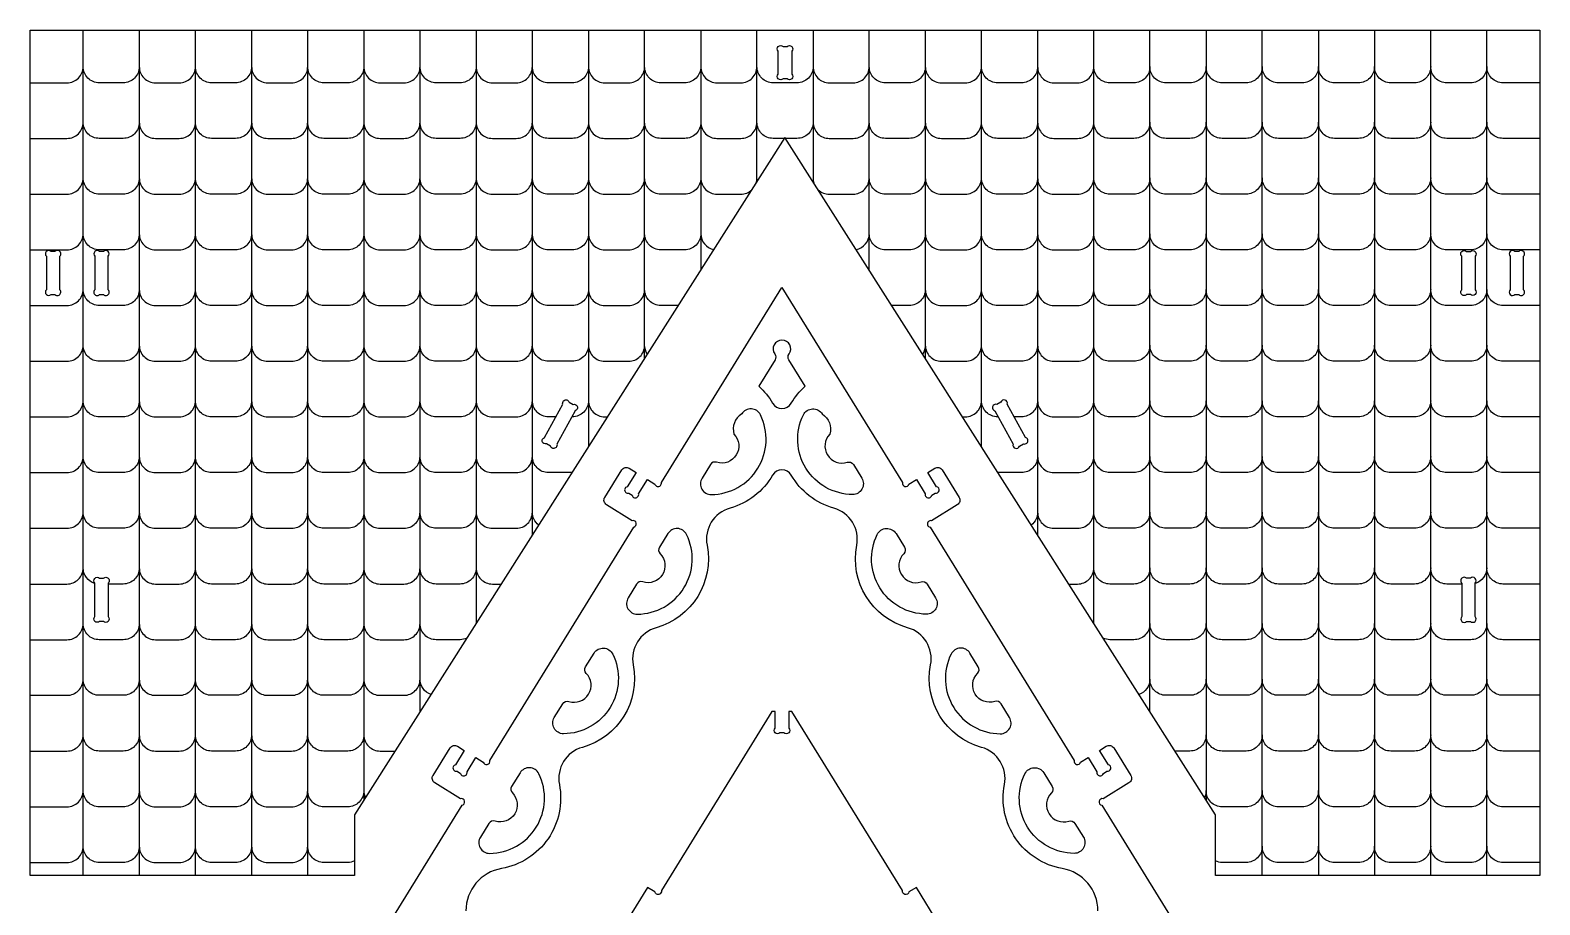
# Model space of a CAD drawing. Extents: x 2214 to 6765, y -423 to 2511.
# Drawn here: x 3109 to 4456, y 718 to 1498 of the extents above; entities that cross this region are included whole.
import ezdxf

# ---------------------------------------------------------------- set-up
doc = ezdxf.new("R2010")
doc.units = 0
doc.header["$MEASUREMENT"] = 0
doc.layers.add('LAYER1', color=18, linetype='CONTINUOUS')

msp = doc.modelspace()

# ---------------------------------------------------------------- linework, layer by layer
at = {"layer": 'LAYER1'}
msp.add_lwpolyline([(3398.7, 797.9), (3398.7, 743.9), (3109.3, 743.9), (3109.3, 1497.8), (4456.1, 1497.8), (4456.1, 743.9), (4166.7, 743.9), (4166.7, 797.9), (3782.7, 1402.1)], close=True, dxfattribs=at)
for points in [[(3156.5, 743.9), (3156.5, 1497.8)], [(3206.6, 1497.8), (3206.6, 743.9)], [(3256.7, 743.9), (3256.7, 1497.8)], [(3306.8, 1497.8), (3306.8, 743.9)], [(3356.9, 743.9), (3356.9, 1497.8)], [(3407, 1497.8), (3407, 811)], [(3457.1, 889.8), (3457.1, 1497.8)], [(3507.2, 1497.8), (3507.2, 968.6)], [(3557.3, 1047.4), (3557.3, 1497.8)], [(3607.4, 1497.8), (3607.4, 1126.2)], [(3657.5, 1205), (3657.5, 1497.8)], [(3707.6, 1497.8), (3707.6, 1283.9)], [(3757.7, 1362.7), (3757.7, 1497.8)], [(3807.8, 1497.8), (3807.8, 1362.7)], [(3857.9, 1283.9), (3857.9, 1497.8)], [(3907.9, 1497.8), (3907.9, 1205)], [(3958, 1126.2), (3958, 1497.8)], [(4008.1, 1497.8), (4008.1, 1047.4)], [(4058.2, 968.6), (4058.2, 1497.8)], [(4108.3, 889.8), (4108.3, 1497.8)], [(4158.4, 1497.8), (4158.4, 811)], [(4208.5, 743.9), (4208.5, 1497.8)], [(4258.6, 1497.8), (4258.6, 743.9)], [(4308.7, 1497.8), (4308.7, 743.9)], [(4358.8, 743.9), (4358.8, 1497.8)], [(4408.9, 743.9), (4408.9, 1497.8)]]:
    msp.add_lwpolyline(points, dxfattribs=at)
for points in [[(3788.7, 1479), (3788.7, 1458.7, -1), (3784.5, 1454.4), (3781, 1454.4, -1), (3776.7, 1458.7), (3776.7, 1479, -1), (3781, 1483.2), (3784.5, 1483.2, -1)], [(3123.7, 1296.1), (3123.7, 1266.2, 1), (3127.9, 1262), (3131.4, 1262, 1), (3135.7, 1266.2), (3135.7, 1296.1, 1), (3131.4, 1300.4), (3127.9, 1300.4, 1)], [(3166.9, 1296.1), (3166.9, 1266.2, 1), (3171.1, 1262), (3174.6, 1262, 1), (3178.9, 1266.2), (3178.9, 1296.1, 1), (3174.6, 1300.4), (3171.1, 1300.4, 1)], [(4390.8, 1300.4), (4394.3, 1300.4, -1), (4398.5, 1296.1), (4398.5, 1266.2, -1), (4394.3, 1262), (4390.8, 1262, -1), (4386.5, 1266.2), (4386.5, 1296.1, -1)], [(4429.7, 1296.1), (4429.7, 1266.2, 1), (4434, 1262), (4437.5, 1262, 1), (4441.7, 1266.2), (4441.7, 1296.1, 1), (4437.5, 1300.4), (4434, 1300.4, 1)], [(3771.7, 1165, 0.575498), (3788.3, 1165, -0.077363), (3800.6, 1180.2), (3786.1, 1203.7, -0.303894), (3786.3, 1209, 0.612281), (3780, 1221.4, 0.612281), (3773.6, 1209, -0.303894), (3773.8, 1203.7), (3759.3, 1180.2, -0.077363)], [(3595.4, 1158.2), (3579.2, 1128.6, -1), (3573.4, 1126.9), (3569.9, 1128.8, -1), (3568.2, 1134.6), (3584.4, 1164.2, -1), (3590.2, 1165.9), (3593.7, 1164, -1)], [(3708.7, 1098.2, 0.589932), (3716.9, 1083.6, 0.55259), (3760.8, 1154.7, 0.589932), (3744.1, 1155.5, 0.344768), (3737.2, 1137.5, -0.782555), (3721.7, 1112.4, 0.344768), (3716.2, 1110.4)], [(3851.2, 1098.2, -0.589932), (3843, 1083.6, -0.55259), (3799.1, 1154.7, -0.589932), (3815.9, 1155.5, -0.344768), (3822.7, 1137.5, 0.782555), (3838.2, 1112.4, -0.344768), (3843.7, 1110.4)], [(3970, 1158.2), (3986.2, 1128.6, 1), (3992, 1126.9), (3995.5, 1128.8, 1), (3997.2, 1134.6), (3981, 1164.2, 1), (3975.3, 1165.9), (3971.7, 1164, 1)], [(3650.3, 1003.7), (3642.8, 991.5, 0.589932), (3651, 976.9, 0.55259), (3694.9, 1048, 0.589932), (3678.2, 1048.8), (3670.6, 1036.6, 0.344768), (3671.3, 1030.8, -0.782555), (3655.8, 1005.7, 0.344768)], [(3909.6, 1003.7), (3917.1, 991.5, -0.589932), (3908.9, 976.9, -0.55259), (3865, 1048, -0.589932), (3881.8, 1048.8), (3889.3, 1036.6, -0.344768), (3888.6, 1030.8, 0.782555), (3904.1, 1005.7, -0.344768)], [(3171.1, 1008.9), (3174.6, 1008.9, -1), (3178.9, 1004.6), (3178.9, 974.7, -1), (3174.6, 970.5), (3171.1, 970.5, -1), (3166.9, 974.7), (3166.9, 1004.6, -1)], [(4386.5, 1004.6), (4386.5, 974.7, 1), (4390.8, 970.5), (4394.3, 970.5, 1), (4398.5, 974.7), (4398.5, 1004.6, 1), (4394.3, 1008.9), (4390.8, 1008.9, 1)], [(3584.4, 897, -0.344768), (3589.9, 899, 0.782555), (3605.4, 924.1, -0.344768), (3604.7, 929.9), (3612.3, 942.1, -0.589932), (3629, 941.3, -0.55259), (3585.1, 870.2, -0.589932), (3576.9, 884.8)], [(3975.5, 897, 0.344768), (3970, 899, -0.782555), (3954.5, 924.1, 0.344768), (3955.2, 929.9), (3947.7, 942.1, 0.589932), (3930.9, 941.3, 0.55259), (3974.8, 870.2, 0.589932), (3983, 884.8)], [(3518.5, 790.3), (3511, 778.1, 0.589932), (3519.2, 763.5, 0.55259), (3563.1, 834.6, 0.589932), (3546.4, 835.4), (3538.8, 823.2, 0.344768), (3539.5, 817.4, -0.782555), (3524, 792.3, 0.344768)], [(4041.4, 790.3), (4048.9, 778.1, -0.589932), (4040.7, 763.5, -0.55259), (3996.8, 834.6, -0.589932), (4013.6, 835.4), (4021.1, 823.2, -0.344768), (4020.4, 817.4, 0.782555), (4035.9, 792.3, -0.344768)]]:
    msp.add_lwpolyline(points, format="xyb", close=True, dxfattribs=at)
for points in [[(3109.3, 1450.9), (3142.1, 1450.9, 0.414214), (3156.5, 1465.3)], [(3206.6, 1465.3, -0.414214), (3192.2, 1450.9), (3170.9, 1450.9, -0.414214), (3156.5, 1465.3)], [(3206.6, 1465.3, 0.414214), (3221, 1450.9), (3242.3, 1450.9, 0.414214), (3256.7, 1465.3)], [(3306.8, 1465.3, -0.414214), (3292.4, 1450.9), (3271.1, 1450.9, -0.414214), (3256.7, 1465.3)], [(3306.8, 1465.3, 0.414214), (3321.2, 1450.9), (3342.5, 1450.9, 0.414214), (3356.9, 1465.3)], [(3407, 1465.3, -0.414214), (3392.6, 1450.9), (3371.3, 1450.9, -0.414214), (3356.9, 1465.3)], [(3407, 1465.3, 0.414214), (3421.4, 1450.9), (3442.7, 1450.9, 0.414214), (3457.1, 1465.3)], [(3507.2, 1465.3, -0.414214), (3492.8, 1450.9), (3471.5, 1450.9, -0.414214), (3457.1, 1465.3)], [(3507.2, 1465.3, 0.414214), (3521.6, 1450.9), (3542.9, 1450.9, 0.414214), (3557.3, 1465.3)], [(3607.4, 1465.3, -0.414214), (3593, 1450.9), (3571.7, 1450.9, -0.414214), (3557.3, 1465.3)], [(3607.4, 1465.3, 0.414214), (3621.8, 1450.9), (3643.1, 1450.9, 0.414214), (3657.5, 1465.3)], [(3707.6, 1465.3, -0.414214), (3693.2, 1450.9), (3671.9, 1450.9, -0.414214), (3657.5, 1465.3)], [(3707.6, 1465.3, 0.414214), (3722, 1450.9), (3743.3, 1450.9, 0.414214), (3757.7, 1465.3)], [(3807.8, 1465.3, -0.414214), (3793.4, 1450.9), (3772.1, 1450.9, -0.414214), (3757.7, 1465.3)], [(3807.8, 1465.3, 0.414214), (3822.2, 1450.9), (3843.5, 1450.9, 0.414214), (3857.9, 1465.3)], [(3907.9, 1465.3, -0.414214), (3893.5, 1450.9), (3872.3, 1450.9, -0.414214), (3857.9, 1465.3)], [(3907.9, 1465.3, 0.414214), (3922.3, 1450.9), (3943.6, 1450.9, 0.414214), (3958, 1465.3)], [(4008.1, 1465.3, -0.414214), (3993.7, 1450.9), (3972.4, 1450.9, -0.414214), (3958, 1465.3)], [(4008.1, 1465.3, 0.414214), (4022.5, 1450.9), (4043.8, 1450.9, 0.414214), (4058.2, 1465.3)], [(4108.3, 1465.3, -0.414214), (4093.9, 1450.9), (4072.6, 1450.9, -0.414214), (4058.2, 1465.3)], [(4158.4, 1465.3, -0.414214), (4144, 1450.9), (4122.7, 1450.9, -0.414214), (4108.3, 1465.3)], [(4208.5, 1465.3, -0.414214), (4194.1, 1450.9), (4172.8, 1450.9, -0.414214), (4158.4, 1465.3)], [(4258.6, 1465.3, -0.414214), (4244.2, 1450.9), (4222.9, 1450.9, -0.414214), (4208.5, 1465.3)], [(4308.7, 1465.3, -0.414214), (4294.3, 1450.9), (4273, 1450.9, -0.414214), (4258.6, 1465.3)], [(4358.8, 1465.3, -0.414214), (4344.4, 1450.9), (4323.1, 1450.9, -0.414214), (4308.7, 1465.3)], [(4408.9, 1465.3, -0.414214), (4394.5, 1450.9), (4373.2, 1450.9, -0.414214), (4358.8, 1465.3)], [(4456.1, 1450.9), (4423.3, 1450.9, -0.414214), (4408.9, 1465.3)], [(3109.3, 1401.3), (3142.1, 1401.3, 0.414214), (3156.5, 1415.7)], [(3206.6, 1415.7, -0.414214), (3192.2, 1401.3), (3170.9, 1401.3, -0.414214), (3156.5, 1415.7)], [(3206.6, 1415.7, 0.414214), (3221, 1401.3), (3242.3, 1401.3, 0.414214), (3256.7, 1415.7)], [(3306.8, 1415.7, -0.414214), (3292.4, 1401.3), (3271.1, 1401.3, -0.414214), (3256.7, 1415.7)], [(3306.8, 1415.7, 0.414214), (3321.2, 1401.3), (3342.5, 1401.3, 0.414214), (3356.9, 1415.7)], [(3407, 1415.7, -0.414214), (3392.6, 1401.3), (3371.3, 1401.3, -0.414214), (3356.9, 1415.7)], [(3407, 1415.7, 0.414214), (3421.4, 1401.3), (3442.7, 1401.3, 0.414214), (3457.1, 1415.7)], [(3507.2, 1415.7, -0.414214), (3492.8, 1401.3), (3471.5, 1401.3, -0.414214), (3457.1, 1415.7)], [(3507.2, 1415.7, 0.414214), (3521.6, 1401.3), (3542.9, 1401.3, 0.414214), (3557.3, 1415.7)], [(3607.4, 1415.7, -0.414214), (3593, 1401.3), (3571.7, 1401.3, -0.414214), (3557.3, 1415.7)], [(3607.4, 1415.7, 0.414214), (3621.8, 1401.3), (3643.1, 1401.3, 0.414214), (3657.5, 1415.7)], [(3707.6, 1415.7, -0.414214), (3693.2, 1401.3), (3671.9, 1401.3, -0.414214), (3657.5, 1415.7)], [(3707.6, 1415.7, 0.414214), (3722, 1401.3), (3743.3, 1401.3, 0.414214), (3757.7, 1415.7)], [(3782.2, 1401.3), (3772.1, 1401.3, -0.414214), (3757.7, 1415.7)], [(3807.8, 1415.7, -0.414214), (3793.4, 1401.3), (3783.2, 1401.3)], [(3807.8, 1415.7, 0.414214), (3822.2, 1401.3), (3843.5, 1401.3, 0.414214), (3857.9, 1415.7)], [(3907.9, 1415.7, -0.414214), (3893.5, 1401.3), (3872.3, 1401.3, -0.414214), (3857.9, 1415.7)], [(3907.9, 1415.7, 0.414214), (3922.3, 1401.3), (3943.6, 1401.3, 0.414214), (3958, 1415.7)], [(4008.1, 1415.7, -0.414214), (3993.7, 1401.3), (3972.4, 1401.3, -0.414214), (3958, 1415.7)], [(4008.1, 1415.7, 0.414214), (4022.5, 1401.3), (4043.8, 1401.3, 0.414214), (4058.2, 1415.7)], [(4108.3, 1415.7, -0.414214), (4093.9, 1401.3), (4072.6, 1401.3, -0.414214), (4058.2, 1415.7)], [(4158.4, 1415.7, -0.414214), (4144, 1401.3), (4122.7, 1401.3, -0.414214), (4108.3, 1415.7)], [(4208.5, 1415.7, -0.414214), (4194.1, 1401.3), (4172.8, 1401.3, -0.414214), (4158.4, 1415.7)], [(4258.6, 1415.7, -0.414214), (4244.2, 1401.3), (4222.9, 1401.3, -0.414214), (4208.5, 1415.7)], [(4308.7, 1415.7, -0.414214), (4294.3, 1401.3), (4273, 1401.3, -0.414214), (4258.6, 1415.7)], [(4358.8, 1415.7, -0.414214), (4344.4, 1401.3), (4323.1, 1401.3, -0.414214), (4308.7, 1415.7)], [(4408.9, 1415.7, -0.414214), (4394.5, 1401.3), (4373.2, 1401.3, -0.414214), (4358.8, 1415.7)], [(4456.1, 1401.3), (4423.3, 1401.3, -0.414214), (4408.9, 1415.7)], [(3109.3, 1351.6), (3142.1, 1351.6, 0.414214), (3156.5, 1366)], [(3206.6, 1366, -0.414214), (3192.2, 1351.6), (3170.9, 1351.6, -0.414214), (3156.5, 1366)], [(3206.6, 1366, 0.414214), (3221, 1351.6), (3242.3, 1351.6, 0.414214), (3256.7, 1366)], [(3306.8, 1366, -0.414214), (3292.4, 1351.6), (3271.1, 1351.6, -0.414214), (3256.7, 1366)], [(3306.8, 1366, 0.414214), (3321.2, 1351.6), (3342.5, 1351.6, 0.414214), (3356.9, 1366)], [(3407, 1366, -0.414214), (3392.6, 1351.6), (3371.3, 1351.6, -0.414214), (3356.9, 1366)], [(3407, 1366, 0.414214), (3421.4, 1351.6), (3442.7, 1351.6, 0.414214), (3457.1, 1366)], [(3507.2, 1366, -0.414214), (3492.8, 1351.6), (3471.5, 1351.6, -0.414214), (3457.1, 1366)], [(3507.2, 1366, 0.414214), (3521.6, 1351.6), (3542.9, 1351.6, 0.414214), (3557.3, 1366)], [(3607.4, 1366, -0.414214), (3593, 1351.6), (3571.7, 1351.6, -0.414214), (3557.3, 1366)], [(3607.4, 1366, 0.414214), (3621.8, 1351.6), (3643.1, 1351.6, 0.414214), (3657.5, 1366)], [(3707.6, 1366, -0.414214), (3693.2, 1351.6), (3671.9, 1351.6, -0.414214), (3657.5, 1366)], [(3707.6, 1366, 0.414214), (3722, 1351.6), (3743.3, 1351.6, 0.188396), (3753, 1355.4)], [(3757, 1361.6, 0.076751), (3757.7, 1366)], [(3757.9, 1363.1, -0.049716), (3757.7, 1366)], [(3807.8, 1366, -0.049716), (3807.5, 1363.1)], [(3807.8, 1366, 0.076751), (3808.4, 1361.6)], [(3812.4, 1355.4, 0.188396), (3822.2, 1351.6), (3843.5, 1351.6, 0.414214), (3857.9, 1366)], [(3907.9, 1366, -0.414214), (3893.5, 1351.6), (3872.3, 1351.6, -0.414214), (3857.9, 1366)], [(3907.9, 1366, 0.414214), (3922.3, 1351.6), (3943.6, 1351.6, 0.414214), (3958, 1366)], [(4008.1, 1366, -0.414214), (3993.7, 1351.6), (3972.4, 1351.6, -0.414214), (3958, 1366)], [(4008.1, 1366, 0.414214), (4022.5, 1351.6), (4043.8, 1351.6, 0.414214), (4058.2, 1366)], [(4108.3, 1366, -0.414214), (4093.9, 1351.6), (4072.6, 1351.6, -0.414214), (4058.2, 1366)], [(4158.4, 1366, -0.414214), (4144, 1351.6), (4122.7, 1351.6, -0.414214), (4108.3, 1366)], [(4208.5, 1366, -0.414214), (4194.1, 1351.6), (4172.8, 1351.6, -0.414214), (4158.4, 1366)], [(4258.6, 1366, -0.414214), (4244.2, 1351.6), (4222.9, 1351.6, -0.414214), (4208.5, 1366)], [(4308.7, 1366, -0.414214), (4294.3, 1351.6), (4273, 1351.6, -0.414214), (4258.6, 1366)], [(4358.8, 1366, -0.414214), (4344.4, 1351.6), (4323.1, 1351.6, -0.414214), (4308.7, 1366)], [(4408.9, 1366, -0.414214), (4394.5, 1351.6), (4373.2, 1351.6, -0.414214), (4358.8, 1366)], [(4456.1, 1351.6), (4423.3, 1351.6, -0.414214), (4408.9, 1366)], [(3109.3, 1301.9), (3142.1, 1301.9, 0.414214), (3156.5, 1316.3)], [(3206.6, 1316.3, -0.414214), (3192.2, 1301.9), (3170.9, 1301.9, -0.414214), (3156.5, 1316.3)], [(3206.6, 1316.3, 0.414214), (3221, 1301.9), (3242.3, 1301.9, 0.414214), (3256.7, 1316.3)], [(3306.8, 1316.3, -0.414214), (3292.4, 1301.9), (3271.1, 1301.9, -0.414214), (3256.7, 1316.3)], [(3306.8, 1316.3, 0.414214), (3321.2, 1301.9), (3342.5, 1301.9, 0.414214), (3356.9, 1316.3)], [(3407, 1316.3, -0.414214), (3392.6, 1301.9), (3371.3, 1301.9, -0.414214), (3356.9, 1316.3)], [(3407, 1316.3, 0.414214), (3421.4, 1301.9), (3442.7, 1301.9, 0.414214), (3457.1, 1316.3)], [(3507.2, 1316.3, -0.414214), (3492.8, 1301.9), (3471.5, 1301.9, -0.414214), (3457.1, 1316.3)], [(3507.2, 1316.3, 0.414214), (3521.6, 1301.9), (3542.9, 1301.9, 0.414214), (3557.3, 1316.3)], [(3607.4, 1316.3, -0.414214), (3593, 1301.9), (3571.7, 1301.9, -0.414214), (3557.3, 1316.3)], [(3607.4, 1316.3, 0.414214), (3621.8, 1301.9), (3643.1, 1301.9, 0.414214), (3657.5, 1316.3)], [(3707.6, 1316.3, -0.414214), (3693.2, 1301.9), (3671.9, 1301.9, -0.414214), (3657.5, 1316.3)], [(3707.6, 1316.3, 0.358552), (3719.2, 1302.2)], [(3846.2, 1302.2, 0.358552), (3857.9, 1316.3)], [(3907.9, 1316.3, -0.414214), (3893.5, 1301.9), (3872.3, 1301.9, -0.414214), (3857.9, 1316.3)], [(3907.9, 1316.3, 0.414214), (3922.3, 1301.9), (3943.6, 1301.9, 0.414214), (3958, 1316.3)], [(4008.1, 1316.3, -0.414214), (3993.7, 1301.9), (3972.4, 1301.9, -0.414214), (3958, 1316.3)], [(4008.1, 1316.3, 0.414214), (4022.5, 1301.9), (4043.8, 1301.9, 0.414214), (4058.2, 1316.3)], [(4108.3, 1316.3, -0.414214), (4093.9, 1301.9), (4072.6, 1301.9, -0.414214), (4058.2, 1316.3)], [(4158.4, 1316.3, -0.414214), (4144, 1301.9), (4122.7, 1301.9, -0.414214), (4108.3, 1316.3)], [(4208.5, 1316.3, -0.414214), (4194.1, 1301.9), (4172.8, 1301.9, -0.414214), (4158.4, 1316.3)], [(4258.6, 1316.3, -0.414214), (4244.2, 1301.9), (4222.9, 1301.9, -0.414214), (4208.5, 1316.3)], [(4308.7, 1316.3, -0.414214), (4294.3, 1301.9), (4273, 1301.9, -0.414214), (4258.6, 1316.3)], [(4358.8, 1316.3, -0.414214), (4344.4, 1301.9), (4323.1, 1301.9, -0.414214), (4308.7, 1316.3)], [(4408.9, 1316.3, -0.414214), (4394.5, 1301.9), (4373.2, 1301.9, -0.414214), (4358.8, 1316.3)], [(4456.1, 1301.9), (4423.3, 1301.9, -0.414214), (4408.9, 1316.3)], [(3109.3, 1252.2), (3142.1, 1252.2, 0.414214), (3156.5, 1266.6)], [(3206.6, 1266.6, -0.414214), (3192.2, 1252.2), (3170.9, 1252.2, -0.414214), (3156.5, 1266.6)], [(3206.6, 1266.6, 0.414214), (3221, 1252.2), (3242.3, 1252.2, 0.414214), (3256.7, 1266.6)], [(3306.8, 1266.6, -0.414214), (3292.4, 1252.2), (3271.1, 1252.2, -0.414214), (3256.7, 1266.6)], [(3306.8, 1266.6, 0.414214), (3321.2, 1252.2), (3342.5, 1252.2, 0.414214), (3356.9, 1266.6)], [(3407, 1266.6, -0.414214), (3392.6, 1252.2), (3371.3, 1252.2, -0.414214), (3356.9, 1266.6)], [(3398.8, 651.3), (3494.6, 806.4, 1), (3493.2, 812.3), (3470.3, 826.5, -0.414214), (3468.7, 833.1), (3483.9, 857.6, -0.414214), (3490.5, 859.1), (3496.6, 855.3), (3488.8, 842.6, 1), (3490.1, 836.8), (3493.1, 834.9, 1), (3499, 836.3), (3506.8, 849), (3513.4, 845, 1), (3519.3, 846.4), (3647.8, 1054.5, 1), (3646.4, 1060.3), (3623.5, 1074.5, -0.414214), (3621.9, 1081.1), (3637.1, 1105.6, -0.414214), (3643.7, 1107.1), (3649.8, 1103.4), (3641.9, 1090.6, 1), (3643.3, 1084.8), (3646.3, 1082.9, 1), (3652.1, 1084.3), (3660, 1097), (3666.6, 1093, 1), (3672.4, 1094.4), (3780, 1268.4), (3887.5, 1094.4, 1), (3893.3, 1093), (3899.9, 1097), (3907.8, 1084.3, 1), (3913.6, 1082.9), (3916.6, 1084.8, 1), (3918, 1090.6), (3910.1, 1103.4), (3916.3, 1107.1, -0.414214), (3922.9, 1105.6), (3938, 1081.1, -0.414214), (3936.4, 1074.5), (3913.5, 1060.3, 1), (3912.1, 1054.5), (4040.7, 846.4, 1), (4046.5, 845), (4053.1, 849), (4061, 836.3, 1), (4066.8, 834.9), (4069.8, 836.8, 1), (4071.2, 842.6), (4063.3, 855.3), (4069.4, 859.1, -0.414214), (4076, 857.6), (4091.2, 833.1, -0.414214), (4089.6, 826.5), (4066.7, 812.3, 1), (4065.3, 806.4), (4161.1, 651.3, -0.139213)], [(3407, 1266.6, 0.414214), (3421.4, 1252.2), (3442.7, 1252.2, 0.414214), (3457.1, 1266.6)], [(3507.2, 1266.6, -0.414214), (3492.8, 1252.2), (3471.5, 1252.2, -0.414214), (3457.1, 1266.6)], [(3507.2, 1266.6, 0.414214), (3521.6, 1252.2), (3542.9, 1252.2, 0.414214), (3557.3, 1266.6)], [(3607.4, 1266.6, -0.414214), (3593, 1252.2), (3571.7, 1252.2, -0.414214), (3557.3, 1266.6)], [(3607.4, 1266.6, 0.414214), (3621.8, 1252.2), (3643.1, 1252.2, 0.414214), (3657.5, 1266.6)], [(3687.4, 1252.2), (3671.9, 1252.2, -0.414214), (3657.5, 1266.6)], [(3907.9, 1266.6, -0.414214), (3893.5, 1252.2), (3878, 1252.2)], [(3907.9, 1266.6, 0.414214), (3922.3, 1252.2), (3943.6, 1252.2, 0.414214), (3958, 1266.6)], [(4008.1, 1266.6, -0.414214), (3993.7, 1252.2), (3972.4, 1252.2, -0.414214), (3958, 1266.6)], [(4008.1, 1266.6, 0.414214), (4022.5, 1252.2), (4043.8, 1252.2, 0.414214), (4058.2, 1266.6)], [(4108.3, 1266.6, -0.414214), (4093.9, 1252.2), (4072.6, 1252.2, -0.414214), (4058.2, 1266.6)], [(4158.4, 1266.6, -0.414214), (4144, 1252.2), (4122.7, 1252.2, -0.414214), (4108.3, 1266.6)], [(4208.5, 1266.6, -0.414214), (4194.1, 1252.2), (4172.8, 1252.2, -0.414214), (4158.4, 1266.6)], [(4258.6, 1266.6, -0.414214), (4244.2, 1252.2), (4222.9, 1252.2, -0.414214), (4208.5, 1266.6)], [(4308.7, 1266.6, -0.414214), (4294.3, 1252.2), (4273, 1252.2, -0.414214), (4258.6, 1266.6)], [(4358.8, 1266.6, -0.414214), (4344.4, 1252.2), (4323.1, 1252.2, -0.414214), (4308.7, 1266.6)], [(4408.9, 1266.6, -0.414214), (4394.5, 1252.2), (4373.2, 1252.2, -0.414214), (4358.8, 1266.6)], [(4456.1, 1252.2), (4423.3, 1252.2, -0.414214), (4408.9, 1266.6)], [(3109.3, 1202.5), (3142.1, 1202.5, 0.414214), (3156.5, 1216.9)], [(3206.6, 1216.9, -0.414214), (3192.2, 1202.5), (3170.9, 1202.5, -0.414214), (3156.5, 1216.9)], [(3206.6, 1216.9, 0.414214), (3221, 1202.5), (3242.3, 1202.5, 0.414214), (3256.7, 1216.9)], [(3306.8, 1216.9, -0.414214), (3292.4, 1202.5), (3271.1, 1202.5, -0.414214), (3256.7, 1216.9)], [(3306.8, 1216.9, 0.414214), (3321.2, 1202.5), (3342.5, 1202.5, 0.414214), (3356.9, 1216.9)], [(3407, 1216.9, -0.414214), (3392.6, 1202.5), (3371.3, 1202.5, -0.414214), (3356.9, 1216.9)], [(3407, 1216.9, 0.414214), (3421.4, 1202.5), (3442.7, 1202.5, 0.414214), (3457.1, 1216.9)], [(3507.2, 1216.9, -0.414214), (3492.8, 1202.5), (3471.5, 1202.5, -0.414214), (3457.1, 1216.9)], [(3507.2, 1216.9, 0.414214), (3521.6, 1202.5), (3542.9, 1202.5, 0.414214), (3557.3, 1216.9)], [(3607.4, 1216.9, -0.414214), (3593, 1202.5), (3571.7, 1202.5, -0.414214), (3557.3, 1216.9)], [(3607.4, 1216.9, 0.414214), (3621.8, 1202.5), (3643.1, 1202.5, 0.414214), (3657.5, 1216.9)], [(3659.9, 1208.9, -0.14901), (3657.5, 1216.9)], [(3907.9, 1216.9, -0.14901), (3905.5, 1208.9)], [(3907.9, 1216.9, 0.414214), (3922.3, 1202.5), (3943.6, 1202.5, 0.414214), (3958, 1216.9)], [(4008.1, 1216.9, -0.414214), (3993.7, 1202.5), (3972.4, 1202.5, -0.414214), (3958, 1216.9)], [(4008.1, 1216.9, 0.414214), (4022.5, 1202.5), (4043.8, 1202.5, 0.414214), (4058.2, 1216.9)], [(4108.3, 1216.9, -0.414214), (4093.9, 1202.5), (4072.6, 1202.5, -0.414214), (4058.2, 1216.9)], [(4158.4, 1216.9, -0.414214), (4144, 1202.5), (4122.7, 1202.5, -0.414214), (4108.3, 1216.9)], [(4208.5, 1216.9, -0.414214), (4194.1, 1202.5), (4172.8, 1202.5, -0.414214), (4158.4, 1216.9)], [(4258.6, 1216.9, -0.414214), (4244.2, 1202.5), (4222.9, 1202.5, -0.414214), (4208.5, 1216.9)], [(4308.7, 1216.9, -0.414214), (4294.3, 1202.5), (4273, 1202.5, -0.414214), (4258.6, 1216.9)], [(4358.8, 1216.9, -0.414214), (4344.4, 1202.5), (4323.1, 1202.5, -0.414214), (4308.7, 1216.9)], [(4408.9, 1216.9, -0.414214), (4394.5, 1202.5), (4373.2, 1202.5, -0.414214), (4358.8, 1216.9)], [(4456.1, 1202.5), (4423.3, 1202.5, -0.414214), (4408.9, 1216.9)], [(3109.3, 1152.9), (3142.1, 1152.9, 0.414214), (3156.5, 1167.3)], [(3206.6, 1167.3, -0.414214), (3192.2, 1152.9), (3170.9, 1152.9, -0.414214), (3156.5, 1167.3)], [(3206.6, 1167.3, 0.414214), (3221, 1152.9), (3242.3, 1152.9, 0.414214), (3256.7, 1167.3)], [(3306.8, 1167.3, -0.414214), (3292.4, 1152.9), (3271.1, 1152.9, -0.414214), (3256.7, 1167.3)], [(3306.8, 1167.3, 0.414214), (3321.2, 1152.9), (3342.5, 1152.9, 0.414214), (3356.9, 1167.3)], [(3407, 1167.3, -0.414214), (3392.6, 1152.9), (3371.3, 1152.9, -0.414214), (3356.9, 1167.3)], [(3407, 1167.3, 0.414214), (3421.4, 1152.9), (3442.7, 1152.9, 0.414214), (3457.1, 1167.3)], [(3507.2, 1167.3, -0.414214), (3492.8, 1152.9), (3471.5, 1152.9, -0.414214), (3457.1, 1167.3)], [(3507.2, 1167.3, 0.414214), (3521.6, 1152.9), (3542.9, 1152.9, 0.414214), (3557.3, 1167.3)], [(3578.2, 1152.9), (3571.7, 1152.9, -0.414214), (3557.3, 1167.3)], [(3607.4, 1167.3, -0.414214), (3593, 1152.9), (3592.5, 1152.9)], [(3607.4, 1167.3, 0.414214), (3621.8, 1152.9), (3624.3, 1152.9)], [(3941.1, 1152.9), (3943.6, 1152.9, 0.414214), (3958, 1167.3)], [(3973, 1152.9), (3972.4, 1152.9, -0.414214), (3958, 1167.3)], [(4008.1, 1167.3, -0.414214), (3993.7, 1152.9), (3987.2, 1152.9)], [(4008.1, 1167.3, 0.414214), (4022.5, 1152.9), (4043.8, 1152.9, 0.414214), (4058.2, 1167.3)], [(4108.3, 1167.3, -0.414214), (4093.9, 1152.9), (4072.6, 1152.9, -0.414214), (4058.2, 1167.3)], [(4158.4, 1167.3, -0.414214), (4144, 1152.9), (4122.7, 1152.9, -0.414214), (4108.3, 1167.3)], [(4208.5, 1167.3, -0.414214), (4194.1, 1152.9), (4172.8, 1152.9, -0.414214), (4158.4, 1167.3)], [(4258.6, 1167.3, -0.414214), (4244.2, 1152.9), (4222.9, 1152.9, -0.414214), (4208.5, 1167.3)], [(4308.7, 1167.3, -0.414214), (4294.3, 1152.9), (4273, 1152.9, -0.414214), (4258.6, 1167.3)], [(4358.8, 1167.3, -0.414214), (4344.4, 1152.9), (4323.1, 1152.9, -0.414214), (4308.7, 1167.3)], [(4408.9, 1167.3, -0.414214), (4394.5, 1152.9), (4373.2, 1152.9, -0.414214), (4358.8, 1167.3)], [(4456.1, 1152.9), (4423.3, 1152.9, -0.414214), (4408.9, 1167.3)], [(3109.3, 1103.2), (3142.1, 1103.2, 0.414214), (3156.5, 1117.6)], [(3206.6, 1117.6, -0.414214), (3192.2, 1103.2), (3170.9, 1103.2, -0.414214), (3156.5, 1117.6)], [(3206.6, 1117.6, 0.414214), (3221, 1103.2), (3242.3, 1103.2, 0.414214), (3256.7, 1117.6)], [(3306.8, 1117.6, -0.414214), (3292.4, 1103.2), (3271.1, 1103.2, -0.414214), (3256.7, 1117.6)], [(3306.8, 1117.6, 0.414214), (3321.2, 1103.2), (3342.5, 1103.2, 0.414214), (3356.9, 1117.6)], [(3407, 1117.6, -0.414214), (3392.6, 1103.2), (3371.3, 1103.2, -0.414214), (3356.9, 1117.6)], [(3407, 1117.6, 0.414214), (3421.4, 1103.2), (3442.7, 1103.2, 0.414214), (3457.1, 1117.6)], [(3507.2, 1117.6, -0.414214), (3492.8, 1103.2), (3471.5, 1103.2, -0.414214), (3457.1, 1117.6)], [(4061.9, 712.2, 0.364346), (4030.1, 750, -0.419429), (3978.5, 824.9, 0.390324), (3958, 858.1, -0.390324), (3912.6, 931.6, 0.390324), (3892.1, 964.8, -0.390324), (3846.7, 1038.3, 0.390324), (3826.2, 1071.5, -0.195222), (3788.3, 1100.9, 0.575498), (3771.7, 1100.9, -0.195222), (3733.7, 1071.5, 0.390324), (3713.2, 1038.3, -0.390324), (3667.8, 964.8, 0.390324), (3647.3, 931.6, -0.390324), (3601.9, 858.1, 0.390324), (3581.4, 824.9, -0.419429), (3529.8, 750, 0.364346), (3498, 712.2)], [(3507.2, 1117.6, 0.414214), (3521.6, 1103.2), (3542.9, 1103.2, 0.414214), (3557.3, 1117.6)], [(3592.7, 1103.2), (3571.7, 1103.2, -0.414214), (3557.3, 1117.6)], [(4008.1, 1117.6, -0.414214), (3993.7, 1103.2), (3972.7, 1103.2)], [(4008.1, 1117.6, 0.414214), (4022.5, 1103.2), (4043.8, 1103.2, 0.414214), (4058.2, 1117.6)], [(4108.3, 1117.6, -0.414214), (4093.9, 1103.2), (4072.6, 1103.2, -0.414214), (4058.2, 1117.6)], [(4158.4, 1117.6, -0.414214), (4144, 1103.2), (4122.7, 1103.2, -0.414214), (4108.3, 1117.6)], [(4208.5, 1117.6, -0.414214), (4194.1, 1103.2), (4172.8, 1103.2, -0.414214), (4158.4, 1117.6)], [(4258.6, 1117.6, -0.414214), (4244.2, 1103.2), (4222.9, 1103.2, -0.414214), (4208.5, 1117.6)], [(4308.7, 1117.6, -0.414214), (4294.3, 1103.2), (4273, 1103.2, -0.414214), (4258.6, 1117.6)], [(4358.8, 1117.6, -0.414214), (4344.4, 1103.2), (4323.1, 1103.2, -0.414214), (4308.7, 1117.6)], [(4408.9, 1117.6, -0.414214), (4394.5, 1103.2), (4373.2, 1103.2, -0.414214), (4358.8, 1117.6)], [(4456.1, 1103.2), (4423.3, 1103.2, -0.414214), (4408.9, 1117.6)], [(3109.3, 1053.5), (3142.1, 1053.5, 0.414214), (3156.5, 1067.9)], [(3206.6, 1067.9, -0.414214), (3192.2, 1053.5), (3170.9, 1053.5, -0.414214), (3156.5, 1067.9)], [(3206.6, 1067.9, 0.414214), (3221, 1053.5), (3242.3, 1053.5, 0.414214), (3256.7, 1067.9)], [(3306.8, 1067.9, -0.414214), (3292.4, 1053.5), (3271.1, 1053.5, -0.414214), (3256.7, 1067.9)], [(3306.8, 1067.9, 0.414214), (3321.2, 1053.5), (3342.5, 1053.5, 0.414214), (3356.9, 1067.9)], [(3407, 1067.9, -0.414214), (3392.6, 1053.5), (3371.3, 1053.5, -0.414214), (3356.9, 1067.9)], [(3407, 1067.9, 0.414214), (3421.4, 1053.5), (3442.7, 1053.5, 0.414214), (3457.1, 1067.9)], [(3507.2, 1067.9, -0.414214), (3492.8, 1053.5), (3471.5, 1053.5, -0.414214), (3457.1, 1067.9)], [(3507.2, 1067.9, 0.414214), (3521.6, 1053.5), (3542.9, 1053.5, 0.414214), (3557.3, 1067.9)], [(3563, 1056.4, -0.235041), (3557.3, 1067.9)], [(4008.1, 1067.9, -0.235041), (4002.4, 1056.4)], [(4008.1, 1067.9, 0.414214), (4022.5, 1053.5), (4043.8, 1053.5, 0.414214), (4058.2, 1067.9)], [(4108.3, 1067.9, -0.414214), (4093.9, 1053.5), (4072.6, 1053.5, -0.414214), (4058.2, 1067.9)], [(4158.4, 1067.9, -0.414214), (4144, 1053.5), (4122.7, 1053.5, -0.414214), (4108.3, 1067.9)], [(4208.5, 1067.9, -0.414214), (4194.1, 1053.5), (4172.8, 1053.5, -0.414214), (4158.4, 1067.9)], [(4258.6, 1067.9, -0.414214), (4244.2, 1053.5), (4222.9, 1053.5, -0.414214), (4208.5, 1067.9)], [(4308.7, 1067.9, -0.414214), (4294.3, 1053.5), (4273, 1053.5, -0.414214), (4258.6, 1067.9)], [(4358.8, 1067.9, -0.414214), (4344.4, 1053.5), (4323.1, 1053.5, -0.414214), (4308.7, 1067.9)], [(4408.9, 1067.9, -0.414214), (4394.5, 1053.5), (4373.2, 1053.5, -0.414214), (4358.8, 1067.9)], [(4456.1, 1053.5), (4423.3, 1053.5, -0.414214), (4408.9, 1067.9)], [(3109.3, 1003.8), (3142.1, 1003.8, 0.414214), (3156.5, 1018.2)], [(3166.9, 1004.4, -0.332931), (3156.5, 1018.2)], [(3206.6, 1018.2, -0.414214), (3192.2, 1003.8), (3178.9, 1003.8)], [(3206.6, 1018.2, 0.414214), (3221, 1003.8), (3242.3, 1003.8, 0.414214), (3256.7, 1018.2)], [(3306.8, 1018.2, -0.414214), (3292.4, 1003.8), (3271.1, 1003.8, -0.414214), (3256.7, 1018.2)], [(3306.8, 1018.2, 0.414214), (3321.2, 1003.8), (3342.5, 1003.8, 0.414214), (3356.9, 1018.2)], [(3407, 1018.2, -0.414214), (3392.6, 1003.8), (3371.3, 1003.8, -0.414214), (3356.9, 1018.2)], [(3407, 1018.2, 0.414214), (3421.4, 1003.8), (3442.7, 1003.8, 0.414214), (3457.1, 1018.2)], [(3507.2, 1018.2, -0.414214), (3492.8, 1003.8), (3471.5, 1003.8, -0.414214), (3457.1, 1018.2)], [(3507.2, 1018.2, 0.414214), (3521.6, 1003.8), (3529.6, 1003.8)], [(4035.8, 1003.8), (4043.8, 1003.8, 0.414214), (4058.2, 1018.2)], [(4108.3, 1018.2, -0.414214), (4093.9, 1003.8), (4072.6, 1003.8, -0.414214), (4058.2, 1018.2)], [(4158.4, 1018.2, -0.414214), (4144, 1003.8), (4122.7, 1003.8, -0.414214), (4108.3, 1018.2)], [(4208.5, 1018.2, -0.414214), (4194.1, 1003.8), (4172.8, 1003.8, -0.414214), (4158.4, 1018.2)], [(4258.6, 1018.2, -0.414214), (4244.2, 1003.8), (4222.9, 1003.8, -0.414214), (4208.5, 1018.2)], [(4308.7, 1018.2, -0.414214), (4294.3, 1003.8), (4273, 1003.8, -0.414214), (4258.6, 1018.2)], [(4358.8, 1018.2, -0.414214), (4344.4, 1003.8), (4323.1, 1003.8, -0.414214), (4308.7, 1018.2)], [(4386.5, 1003.8), (4373.2, 1003.8, -0.414214), (4358.8, 1018.2)], [(4408.9, 1018.2, -0.332931), (4398.5, 1004.4)], [(4456.1, 1003.8), (4423.3, 1003.8, -0.414214), (4408.9, 1018.2)], [(3109.3, 954.1), (3142.1, 954.1, 0.414214), (3156.5, 968.5)], [(3206.6, 968.5, -0.414214), (3192.2, 954.1), (3170.9, 954.1, -0.414214), (3156.5, 968.5)], [(3206.6, 968.5, 0.414214), (3221, 954.1), (3242.3, 954.1, 0.414214), (3256.7, 968.5)], [(3306.8, 968.5, -0.414214), (3292.4, 954.1), (3271.1, 954.1, -0.414214), (3256.7, 968.5)], [(3306.8, 968.5, 0.414214), (3321.2, 954.1), (3342.5, 954.1, 0.414214), (3356.9, 968.5)], [(3407, 968.5, -0.414214), (3392.6, 954.1), (3371.3, 954.1, -0.414214), (3356.9, 968.5)], [(3407, 968.5, 0.414214), (3421.4, 954.1), (3442.7, 954.1, 0.414214), (3457.1, 968.5)], [(3498.8, 955.5, -0.108933), (3492.8, 954.1), (3471.5, 954.1, -0.414214), (3457.1, 968.5)], [(4108.3, 968.5, -0.414214), (4093.9, 954.1), (4072.6, 954.1, -0.108933), (4066.6, 955.5)], [(4158.4, 968.5, -0.414214), (4144, 954.1), (4122.7, 954.1, -0.414214), (4108.3, 968.5)], [(4208.5, 968.5, -0.414214), (4194.1, 954.1), (4172.8, 954.1, -0.414214), (4158.4, 968.5)], [(4258.6, 968.5, -0.414214), (4244.2, 954.1), (4222.9, 954.1, -0.414214), (4208.5, 968.5)], [(4308.7, 968.5, -0.414214), (4294.3, 954.1), (4273, 954.1, -0.414214), (4258.6, 968.5)], [(4358.8, 968.5, -0.414214), (4344.4, 954.1), (4323.1, 954.1, -0.414214), (4308.7, 968.5)], [(4408.9, 968.5, -0.414214), (4394.5, 954.1), (4373.2, 954.1, -0.414214), (4358.8, 968.5)], [(4456.1, 954.1), (4423.3, 954.1, -0.414214), (4408.9, 968.5)], [(3109.3, 904.5), (3142.1, 904.5, 0.414214), (3156.5, 918.9)], [(3206.6, 918.9, -0.414214), (3192.2, 904.5), (3170.9, 904.5, -0.414214), (3156.5, 918.9)], [(3206.6, 918.9, 0.414214), (3221, 904.5), (3242.3, 904.5, 0.414214), (3256.7, 918.9)], [(3306.8, 918.9, -0.414214), (3292.4, 904.5), (3271.1, 904.5, -0.414214), (3256.7, 918.9)], [(3306.8, 918.9, 0.414214), (3321.2, 904.5), (3342.5, 904.5, 0.414214), (3356.9, 918.9)], [(3407, 918.9, -0.414214), (3392.6, 904.5), (3371.3, 904.5, -0.414214), (3356.9, 918.9)], [(3407, 918.9, 0.414214), (3421.4, 904.5), (3442.7, 904.5, 0.414214), (3457.1, 918.9)], [(3466.9, 905.2, -0.321983), (3457.1, 918.9)], [(4108.3, 918.9, -0.321983), (4098.5, 905.2)], [(4158.4, 918.9, -0.414214), (4144, 904.5), (4122.7, 904.5, -0.414214), (4108.3, 918.9)], [(4208.5, 918.9, -0.414214), (4194.1, 904.5), (4172.8, 904.5, -0.414214), (4158.4, 918.9)], [(4258.6, 918.9, -0.414214), (4244.2, 904.5), (4222.9, 904.5, -0.414214), (4208.5, 918.9)], [(4308.7, 918.9, -0.414214), (4294.3, 904.5), (4273, 904.5, -0.414214), (4258.6, 918.9)], [(4358.8, 918.9, -0.414214), (4344.4, 904.5), (4323.1, 904.5, -0.414214), (4308.7, 918.9)], [(4408.9, 918.9, -0.414214), (4394.5, 904.5), (4373.2, 904.5, -0.414214), (4358.8, 918.9)], [(4456.1, 904.5), (4423.3, 904.5, -0.414214), (4408.9, 918.9)], [(3920.1, 700.5), (3899.9, 733.2), (3893.3, 729.1, -1), (3887.5, 730.5), (3788.8, 890.2), (3786, 890.2), (3786, 875.3, -1), (3781.7, 871), (3778.2, 871, -1), (3774, 875.3), (3774, 890.2), (3771.1, 890.2), (3672.4, 730.5, -1), (3666.6, 729.1), (3660, 733.2), (3639.8, 700.5)], [(3109.3, 854.8), (3142.1, 854.8, 0.414214), (3156.5, 869.2)], [(3206.6, 869.2, -0.414214), (3192.2, 854.8), (3170.9, 854.8, -0.414214), (3156.5, 869.2)], [(3206.6, 869.2, 0.414214), (3221, 854.8), (3242.3, 854.8, 0.414214), (3256.7, 869.2)], [(3306.8, 869.2, -0.414214), (3292.4, 854.8), (3271.1, 854.8, -0.414214), (3256.7, 869.2)], [(3306.8, 869.2, 0.414214), (3321.2, 854.8), (3342.5, 854.8, 0.414214), (3356.9, 869.2)], [(3407, 869.2, -0.414214), (3392.6, 854.8), (3371.3, 854.8, -0.414214), (3356.9, 869.2)], [(3407, 869.2, 0.414214), (3421.4, 854.8), (3434.8, 854.8)], [(4158.4, 869.2, -0.414214), (4144, 854.8), (4130.6, 854.8)], [(4208.5, 869.2, -0.414214), (4194.1, 854.8), (4172.8, 854.8, -0.414214), (4158.4, 869.2)], [(4258.6, 869.2, -0.414214), (4244.2, 854.8), (4222.9, 854.8, -0.414214), (4208.5, 869.2)], [(4308.7, 869.2, -0.414214), (4294.3, 854.8), (4273, 854.8, -0.414214), (4258.6, 869.2)], [(4358.8, 869.2, -0.414214), (4344.4, 854.8), (4323.1, 854.8, -0.414214), (4308.7, 869.2)], [(4408.9, 869.2, -0.414214), (4394.5, 854.8), (4373.2, 854.8, -0.414214), (4358.8, 869.2)], [(4456.1, 854.8), (4423.3, 854.8, -0.414214), (4408.9, 869.2)], [(3109.3, 805.1), (3142.1, 805.1, 0.414214), (3156.5, 819.5)], [(3206.6, 819.5, -0.414214), (3192.2, 805.1), (3170.9, 805.1, -0.414214), (3156.5, 819.5)], [(3206.6, 819.5, 0.414214), (3221, 805.1), (3242.3, 805.1, 0.414214), (3256.7, 819.5)], [(3306.8, 819.5, -0.414214), (3292.4, 805.1), (3271.1, 805.1, -0.414214), (3256.7, 819.5)], [(3306.8, 819.5, 0.414214), (3321.2, 805.1), (3342.5, 805.1, 0.414214), (3356.9, 819.5)], [(3407, 819.5, -0.414214), (3392.6, 805.1), (3371.3, 805.1, -0.414214), (3356.9, 819.5)], [(3407, 819.5, 0.113111), (3408.4, 813.2)], [(4158.4, 819.5, -0.113111), (4157, 813.2)], [(4208.5, 819.5, -0.414214), (4194.1, 805.1), (4172.8, 805.1, -0.414214), (4158.4, 819.5)], [(4258.6, 819.5, -0.414214), (4244.2, 805.1), (4222.9, 805.1, -0.414214), (4208.5, 819.5)], [(4308.7, 819.5, -0.414214), (4294.3, 805.1), (4273, 805.1, -0.414214), (4258.6, 819.5)], [(4358.8, 819.5, -0.414214), (4344.4, 805.1), (4323.1, 805.1, -0.414214), (4308.7, 819.5)], [(4408.9, 819.5, -0.414214), (4394.5, 805.1), (4373.2, 805.1, -0.414214), (4358.8, 819.5)], [(4456.1, 805.1), (4423.3, 805.1, -0.414214), (4408.9, 819.5)], [(3109.3, 755.4), (3142.1, 755.4, 0.414214), (3156.5, 769.8)], [(3206.6, 769.8, -0.414214), (3192.2, 755.4), (3170.9, 755.4, -0.414214), (3156.5, 769.8)], [(3206.6, 769.8, 0.414214), (3221, 755.4), (3242.3, 755.4, 0.414214), (3256.7, 769.8)], [(3306.8, 769.8, -0.414214), (3292.4, 755.4), (3271.1, 755.4, -0.414214), (3256.7, 769.8)], [(3306.8, 769.8, 0.414214), (3321.2, 755.4), (3342.5, 755.4, 0.414214), (3356.9, 769.8)], [(3398.7, 756.8, -0.110043), (3392.6, 755.4), (3371.3, 755.4, -0.414214), (3356.9, 769.8)], [(4208.5, 769.8, -0.414214), (4194.1, 755.4), (4172.8, 755.4, -0.110043), (4166.7, 756.8)], [(4258.6, 769.8, -0.414214), (4244.2, 755.4), (4222.9, 755.4, -0.414214), (4208.5, 769.8)], [(4308.7, 769.8, -0.414214), (4294.3, 755.4), (4273, 755.4, -0.414214), (4258.6, 769.8)], [(4358.8, 769.8, -0.414214), (4344.4, 755.4), (4323.1, 755.4, -0.414214), (4308.7, 769.8)], [(4408.9, 769.8, -0.414214), (4394.5, 755.4), (4373.2, 755.4, -0.414214), (4358.8, 769.8)], [(4456.1, 755.4), (4423.3, 755.4, -0.414214), (4408.9, 769.8)]]:
    msp.add_lwpolyline(points, format="xyb", dxfattribs=at)

doc.saveas('drawing.dxf')
